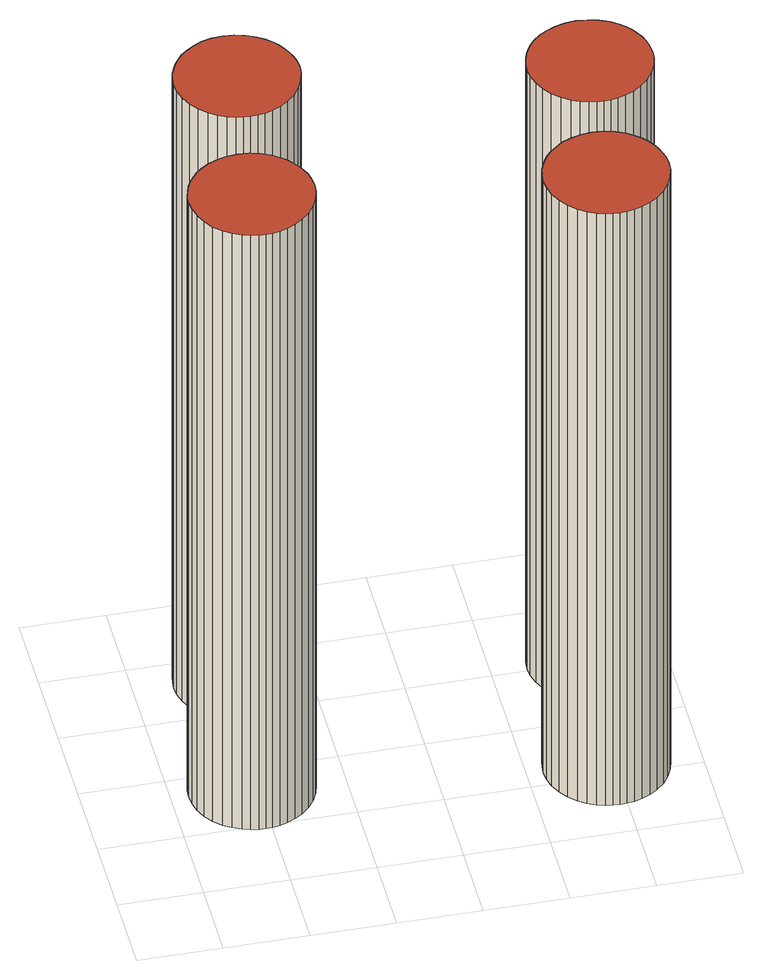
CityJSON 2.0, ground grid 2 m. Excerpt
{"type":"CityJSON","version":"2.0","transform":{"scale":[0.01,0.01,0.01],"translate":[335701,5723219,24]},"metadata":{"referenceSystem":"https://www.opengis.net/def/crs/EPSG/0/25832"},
"CityObjects":{
"building1":{"type":"Building","attributes":{"Geometrietyp2DReferenz":"3000","Gemeindeschluessel":"05170048","function":"51003_1205","roofType":"1000","measuredHeight":17.39},"geometry":[{"type":"Solid","lod":"2","boundaries":[[[[0,1,2,3]],[[4,5,1,0]],[[6,7,5,4]],[[8,9,7,6]],[[10,11,9,8]],[[12,13,11,10]],[[14,15,13,12]],[[16,17,15,14]],[[18,19,17,16]],[[20,21,19,18]],[[22,23,21,20]],[[24,25,23,22]],[[26,27,25,24]],[[28,29,27,26]],[[30,31,29,28]],[[32,33,31,30]],[[34,35,33,32]],[[36,37,35,34]],[[38,39,37,36]],[[40,41,39,38]],[[42,43,41,40]],[[44,45,43,42]],[[46,47,45,44]],[[48,49,47,46]],[[50,51,49,48]],[[52,53,51,50]],[[54,55,53,52]],[[56,57,55,54]],[[58,59,57,56]],[[60,61,59,58]],[[62,63,61,60]],[[64,65,63,62]],[[66,67,65,64]],[[68,69,67,66]],[[70,71,69,68]],[[72,73,71,70]],[[74,75,73,72]],[[76,77,75,74]],[[78,79,77,76]],[[80,81,79,78]],[[82,83,81,80]],[[3,2,83,82]],[[80,78,76,74,72,70,68,66,64,62,60,58,56,54,52,50,48,46,44,42,40,38,36,34,32,30,28,26,24,22,20,18,16,14,12,10,8,6,4,0,3,82]],[[1,5,7,9,11,13,15,17,19,21,23,25,27,29,31,33,35,37,39,41,43,45,47,49,51,53,55,57,59,61,63,65,67,69,71,73,75,77,79,81,83,2]]]],"semantics":{"surfaces":[{"type":"WallSurface"},{"type":"RoofSurface"},{"type":"GroundSurface"}],"values":[[0,0,0,0,0,0,0,0,0,0,0,0,0,0,0,0,0,0,0,0,0,0,0,0,0,0,0,0,0,0,0,0,0,0,0,0,0,0,0,0,0,0,1,2]]}}]},
"building2":{"type":"Building","attributes":{"Geometrietyp2DReferenz":"3000","Gemeindeschluessel":"05170048","function":"51003_1205","roofType":"1000","measuredHeight":17.65},"geometry":[{"type":"Solid","lod":"2","boundaries":[[[[84,85,86,87]],[[88,89,85,84]],[[90,91,89,88]],[[92,93,91,90]],[[94,95,93,92]],[[96,97,95,94]],[[98,99,97,96]],[[100,101,99,98]],[[102,103,101,100]],[[104,105,103,102]],[[106,107,105,104]],[[108,109,107,106]],[[110,111,109,108]],[[112,113,111,110]],[[114,115,113,112]],[[116,117,115,114]],[[118,119,117,116]],[[120,121,119,118]],[[122,123,121,120]],[[124,125,123,122]],[[126,127,125,124]],[[128,129,127,126]],[[130,131,129,128]],[[132,133,131,130]],[[134,135,133,132]],[[136,137,135,134]],[[138,139,137,136]],[[140,141,139,138]],[[142,143,141,140]],[[144,145,143,142]],[[146,147,145,144]],[[148,149,147,146]],[[150,151,149,148]],[[152,153,151,150]],[[154,155,153,152]],[[156,157,155,154]],[[158,159,157,156]],[[160,161,159,158]],[[162,163,161,160]],[[164,165,163,162]],[[166,167,165,164]],[[87,86,167,166]],[[164,162,160,158,156,154,152,150,148,146,144,142,140,138,136,134,132,130,128,126,124,122,120,118,116,114,112,110,108,106,104,102,100,98,96,94,92,90,88,84,87,166]],[[85,89,91,93,95,97,99,101,103,105,107,109,111,113,115,117,119,121,123,125,127,129,131,133,135,137,139,141,143,145,147,149,151,153,155,157,159,161,163,165,167,86]]]],"semantics":{"surfaces":[{"type":"WallSurface"},{"type":"RoofSurface"},{"type":"GroundSurface"}],"values":[[0,0,0,0,0,0,0,0,0,0,0,0,0,0,0,0,0,0,0,0,0,0,0,0,0,0,0,0,0,0,0,0,0,0,0,0,0,0,0,0,0,0,1,2]]}}]},
"building3":{"type":"Building","attributes":{"Geometrietyp2DReferenz":"3000","Gemeindeschluessel":"05170048","function":"51003_1205","roofType":"1000","measuredHeight":17.32},"geometry":[{"type":"Solid","lod":"2","boundaries":[[[[168,169,170,171]],[[172,173,169,168]],[[174,175,173,172]],[[176,177,175,174]],[[178,179,177,176]],[[180,181,179,178]],[[182,183,181,180]],[[184,185,183,182]],[[186,187,185,184]],[[188,189,187,186]],[[190,191,189,188]],[[192,193,191,190]],[[194,195,193,192]],[[196,197,195,194]],[[198,199,197,196]],[[200,201,199,198]],[[202,203,201,200]],[[204,205,203,202]],[[206,207,205,204]],[[208,209,207,206]],[[210,211,209,208]],[[212,213,211,210]],[[214,215,213,212]],[[216,217,215,214]],[[218,219,217,216]],[[220,221,219,218]],[[222,223,221,220]],[[224,225,223,222]],[[226,227,225,224]],[[228,229,227,226]],[[230,231,229,228]],[[232,233,231,230]],[[234,235,233,232]],[[236,237,235,234]],[[238,239,237,236]],[[240,241,239,238]],[[242,243,241,240]],[[244,245,243,242]],[[246,247,245,244]],[[248,249,247,246]],[[250,251,249,248]],[[171,170,251,250]],[[248,246,244,242,240,238,236,234,232,230,228,226,224,222,220,218,216,214,212,210,208,206,204,202,200,198,196,194,192,190,188,186,184,182,180,178,176,174,172,168,171,250]],[[169,173,175,177,179,181,183,185,187,189,191,193,195,197,199,201,203,205,207,209,211,213,215,217,219,221,223,225,227,229,231,233,235,237,239,241,243,245,247,249,251,170]]]],"semantics":{"surfaces":[{"type":"WallSurface"},{"type":"RoofSurface"},{"type":"GroundSurface"}],"values":[[0,0,0,0,0,0,0,0,0,0,0,0,0,0,0,0,0,0,0,0,0,0,0,0,0,0,0,0,0,0,0,0,0,0,0,0,0,0,0,0,0,0,1,2]]}}]},
"building4":{"type":"Building","attributes":{"Geometrietyp2DReferenz":"3000","Gemeindeschluessel":"05170048","function":"51003_1205","roofType":"1000","measuredHeight":17.53},"geometry":[{"type":"Solid","lod":"2","boundaries":[[[[252,253,254,255]],[[256,257,253,252]],[[258,259,257,256]],[[260,261,259,258]],[[262,263,261,260]],[[264,265,263,262]],[[266,267,265,264]],[[268,269,267,266]],[[270,271,269,268]],[[272,273,271,270]],[[274,275,273,272]],[[276,277,275,274]],[[278,279,277,276]],[[280,281,279,278]],[[282,283,281,280]],[[284,285,283,282]],[[286,287,285,284]],[[288,289,287,286]],[[290,291,289,288]],[[292,293,291,290]],[[294,295,293,292]],[[296,297,295,294]],[[298,299,297,296]],[[300,301,299,298]],[[302,303,301,300]],[[304,305,303,302]],[[306,307,305,304]],[[308,309,307,306]],[[310,311,309,308]],[[312,313,311,310]],[[314,315,313,312]],[[316,317,315,314]],[[318,319,317,316]],[[320,321,319,318]],[[322,323,321,320]],[[324,325,323,322]],[[326,327,325,324]],[[328,329,327,326]],[[330,331,329,328]],[[332,333,331,330]],[[334,335,333,332]],[[255,254,335,334]],[[332,330,328,326,324,322,320,318,316,314,312,310,308,306,304,302,300,298,296,294,292,290,288,286,284,282,280,278,276,274,272,270,268,266,264,262,260,258,256,252,255,334]],[[253,257,259,261,263,265,267,269,271,273,275,277,279,281,283,285,287,289,291,293,295,297,299,301,303,305,307,309,311,313,315,317,319,321,323,325,327,329,331,333,335,254]]]],"semantics":{"surfaces":[{"type":"WallSurface"},{"type":"RoofSurface"},{"type":"GroundSurface"}],"values":[[0,0,0,0,0,0,0,0,0,0,0,0,0,0,0,0,0,0,0,0,0,0,0,0,0,0,0,0,0,0,0,0,0,0,0,0,0,0,0,0,0,0,1,2]]}}]}
},
"vertices":[
[39,292,1826],[39,292,87],[45,267,87],[45,267,1826],[37,316,1826],[37,316,87],[38,338,1826],[38,338,87],[43,357,1826],[43,357,87],[49,374,1826],[49,374,87],[56,388,1826],[56,388,87],[65,401,1826],[65,401,87],[76,415,1826],[76,415,87],[91,428,1826],[91,428,87],[109,441,1826],[109,441,87],[130,451,1826],[130,451,87],[155,458,1826],[155,458,87],[182,460,1826],[182,460,87],[208,458,1826],[208,458,87],[233,451,1826],[233,451,87],[254,441,1826],[254,441,87],[272,428,1826],[272,428,87],[287,415,1826],[287,415,87],[298,401,1826],[298,401,87],[307,388,1826],[307,388,87],[314,374,1826],[314,374,87],[321,357,1826],[321,357,87],[325,338,1826],[325,338,87],[327,316,1826],[327,316,87],[325,292,1826],[325,292,87],[318,267,1826],[318,267,87],[307,243,1826],[307,243,87],[292,221,1826],[292,221,87],[273,203,1826],[273,203,87],[254,190,1826],[254,190,87],[234,180,1826],[234,180,87],[215,174,1826],[215,174,87],[198,171,1826],[198,171,87],[182,170,1826],[182,170,87],[166,171,1826],[166,171,87],[148,174,1826],[148,174,87],[129,180,1826],[129,180,87],[109,190,1826],[109,190,87],[90,203,1826],[90,203,87],[71,221,1826],[71,221,87],[56,243,1826],[56,243,87],
[93,687,1841],[93,687,76],[100,662,76],[100,662,1841],[91,710,1841],[91,710,76],[93,732,1841],[93,732,76],[97,751,1841],[97,751,76],[104,768,1841],[104,768,76],[111,782,1841],[111,782,76],[120,796,1841],[120,796,76],[131,810,1841],[131,810,76],[146,823,1841],[146,823,76],[164,835,1841],[164,835,76],[185,846,1841],[185,846,76],[210,853,1841],[210,853,76],[236,855,1841],[236,855,76],[263,853,1841],[263,853,76],[288,846,1841],[288,846,76],[309,835,1841],[309,835,76],[327,823,1841],[327,823,76],[342,810,1841],[342,810,76],[353,796,1841],[353,796,76],[362,782,1841],[362,782,76],[369,768,1841],[369,768,76],[376,751,1841],[376,751,76],[380,732,1841],[380,732,76],[382,710,1841],[382,710,76],[380,687,1841],[380,687,76],[373,662,1841],[373,662,76],[362,637,1841],[362,637,76],[347,616,1841],[347,616,76],[328,598,1841],[328,598,76],[309,584,1841],[309,584,76],[289,575,1841],[289,575,76],[270,569,1841],[270,569,76],[253,566,1841],[253,566,76],[236,565,1841],[236,565,76],[220,566,1841],[220,566,76],[203,569,1841],[203,569,76],[184,575,1841],[184,575,76],[164,584,1841],[164,584,76],[145,598,1841],[145,598,76],[126,616,1841],[126,616,76],[111,637,1841],[111,637,76],
[833,189,1828],[833,189,96],[840,164,96],[840,164,1828],[831,213,1828],[831,213,96],[833,235,1828],[833,235,96],[837,254,1828],[837,254,96],[844,271,1828],[844,271,96],[851,285,1828],[851,285,96],[860,299,1828],[860,299,96],[871,312,1828],[871,312,96],[886,325,1828],[886,325,96],[903,338,1828],[903,338,96],[925,348,1828],[925,348,96],[950,355,1828],[950,355,96],[976,358,1828],[976,358,96],[1003,355,1828],[1003,355,96],[1028,348,1828],[1028,348,96],[1049,338,1828],[1049,338,96],[1067,325,1828],[1067,325,96],[1082,312,1828],[1082,312,96],[1093,299,1828],[1093,299,96],[1102,285,1828],[1102,285,96],[1109,271,1828],[1109,271,96],[1115,254,1828],[1115,254,96],[1120,235,1828],[1120,235,96],[1121,213,1828],[1121,213,96],[1120,189,1828],[1120,189,96],[1113,164,1828],[1113,164,96],[1102,140,1828],[1102,140,96],[1087,118,1828],[1087,118,96],[1068,100,1828],[1068,100,96],[1049,87,1828],[1049,87,96],[1029,77,1828],[1029,77,96],[1010,71,1828],[1010,71,96],[992,68,1828],[992,68,96],[976,67,1828],[976,67,96],[960,68,1828],[960,68,96],[943,71,1828],[943,71,96],[924,77,1828],[924,77,96],[904,87,1828],[904,87,96],[885,100,1828],[885,100,96],[866,118,1828],[866,118,96],[851,140,1828],[851,140,96],
[885,584,1824],[885,584,71],[891,559,71],[891,559,1824],[883,608,1824],[883,608,71],[884,630,1824],[884,630,71],[889,649,1824],[889,649,71],[895,666,1824],[895,666,71],[902,680,1824],[902,680,71],[911,694,1824],[911,694,71],[922,708,1824],[922,708,71],[937,721,1824],[937,721,71],[955,733,1824],[955,733,71],[977,743,1824],[977,743,71],[1001,750,1824],[1001,750,71],[1028,753,1824],[1028,753,71],[1054,750,1824],[1054,750,71],[1079,743,1824],[1079,743,71],[1101,733,1824],[1101,733,71],[1119,721,1824],[1119,721,71],[1133,708,1824],[1133,708,71],[1145,694,1824],[1145,694,71],[1153,680,1824],[1153,680,71],[1161,666,1824],[1161,666,71],[1167,649,1824],[1167,649,71],[1171,630,1824],[1171,630,71],[1173,608,1824],[1173,608,71],[1171,584,1824],[1171,584,71],[1165,559,1824],[1165,559,71],[1153,535,1824],[1153,535,71],[1138,514,1824],[1138,514,71],[1120,496,1824],[1120,496,71],[1100,482,1824],[1100,482,71],[1080,473,1824],[1080,473,71],[1061,467,1824],[1061,467,71],[1044,464,1824],[1044,464,71],[1028,463,1824],[1028,463,71],[1012,464,1824],[1012,464,71],[994,467,1824],[994,467,71],[975,473,1824],[975,473,71],[956,482,1824],[956,482,71],[936,496,1824],[936,496,71],[917,514,1824],[917,514,71],[902,535,1824],[902,535,71]
]}
